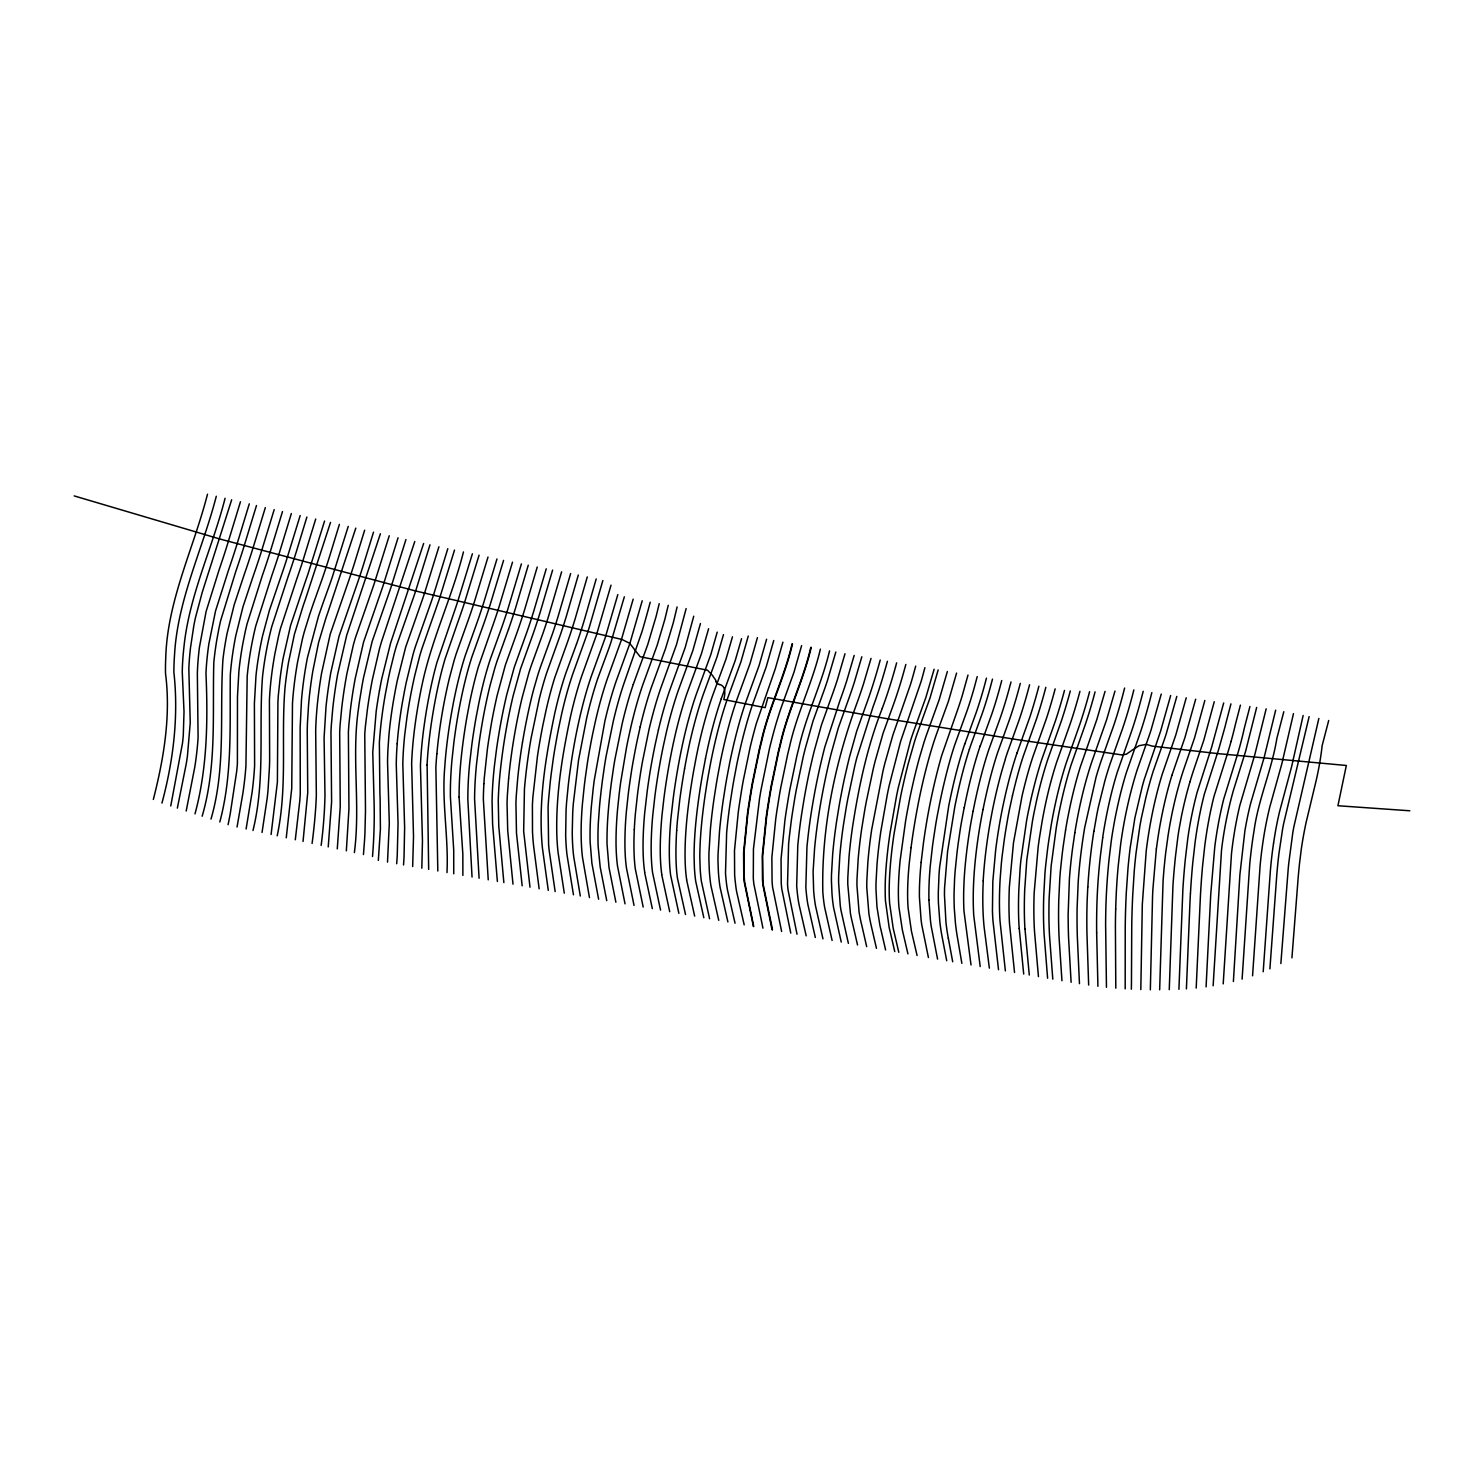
<?xml version="1.0" encoding="UTF-8"?>
<svg xmlns="http://www.w3.org/2000/svg" width="1484" height="1484" viewBox="0 0 1484 1484"><rect width="100%" height="100%" fill="white"/><g stroke="black" fill="none" stroke-linecap="round" stroke-linejoin="round"><path stroke-width="1.5" d="M1115.801 988.159L1115.411 926.851A372.744 78.337 -80 0 1 1115.467 920.284A337.053 70.842 -80 0 1 1115.541 915.832A300.881 63.237 -80 0 1 1115.69 909.08M488.236 879.845L483.339 799.134A120.946 25.413 -80 0 1 483.914 783.626M1125.187 988.845L1125.224 929.151A318.522 66.928 -80 0 1 1126.282 892.83L1127.988 868.288A144.709 30.403 -80 0 1 1128.73 860.609A134.562 28.27 -80 0 1 1129.584 852.781A127.902 26.879 -80 0 1 1130.214 847.494L1134.889 817.907L1142.161 786.835A128.607 27.027 -80 0 1 1144.183 779.619L1160.655 731.018L1170.672 695.495M479.091 878.25L474.583 799.078A125.509 26.378 -80 0 1 474.899 786.501A119.722 25.154 -80 0 1 475.158 781.178L475.733 772.941A107.293 22.557 -80 0 1 476.494 764.446L478.59 746.823A143.039 30.051 -80 0 1 479.851 737.845A137.808 28.957 -80 0 1 480.779 731.835L481.261 728.811A119.369 25.08 -80 0 1 488.941 690.116A110.743 23.28 -80 0 1 490.351 684.402L494.821 668.115A89.263 18.754 -80 0 1 497.196 660.677L508.548 629.197M1140.825 989.587L1142.309 904.387L1146.223 850.889A101.691 21.37 -80 0 1 1162.269 774.147L1175.792 735.025L1186.235 697.795M1159.653 989.791L1163.066 881.255A146.545 30.793 -80 0 1 1164.903 860.071A131.575 27.658 -80 0 1 1165.719 852.725L1168.112 835.269A97.388 20.461 -80 0 1 1179.242 784.016A107.905 22.687 -80 0 1 1181.153 777.449A113.971 23.948 -80 0 1 1182.47 773.238A120.779 25.376 -80 0 1 1183.805 769.176L1194.546 737.919L1204.841 700.467M472.042 877.007L467.85 799.542A125.027 26.267 -80 0 1 468.425 779.286A116.271 24.43 -80 0 1 468.777 773.832A112.172 23.577 -80 0 1 469.222 768.248A109.556 23.021 -80 0 1 469.742 762.572L471.801 744.987A135.508 28.474 -80 0 1 475.993 717.978L478.868 703.026A104.9 22.037 -80 0 1 486.474 671.64L488.013 666.427A93.863 19.719 -80 0 1 490.369 659.007L500.906 629.81A227.85 47.878 -80 0 0 508.084 608.403L521.403 563.901M1150.341 989.791L1152.549 896.355A336.905 70.805 -80 0 1 1152.864 889.621L1156.333 849.052M1169.262 989.643L1172.916 886.245A190.49 40.031 -80 0 1 1175.514 856.12L1177.906 836.698A75.907 15.953 -80 0 1 1179.057 829.278L1181.338 816.849A90.524 19.032 -80 0 1 1182.896 809.466A94.049 19.774 -80 0 1 1183.991 804.606A102.081 21.444 -80 0 1 1189.983 781.771M453.733 873.779L453.714 850.054L450.394 796.722A133.133 27.973 -80 0 1 450.431 787.169A125.509 26.378 -80 0 1 450.765 776.967L451.247 768.916A110.521 23.225 -80 0 1 451.915 760.569L453.789 743.224A127.81 26.86 -80 0 1 458.296 713.377A116.364 24.449 -80 0 1 459.984 704.418A106.941 22.483 -80 0 1 468.017 669.878A97.907 20.572 -80 0 1 470.298 662.031A94.512 19.867 -80 0 1 471.856 657.041L483.153 625.506A236.883 49.788 -80 0 0 490.314 604.211L503.577 560.358M446.981 872.592C448.706 837.403 441.601 802.343 444.755 767.135A107.98 22.687 -80 0 1 445.645 756.042A112.58 23.651 -80 0 1 446.22 750.329A121.15 25.469 -80 0 1 452.824 705.846A115.418 24.263 -80 0 1 453.974 699.892A108.759 22.854 -80 0 1 459.947 673.847A101.895 21.407 -80 0 1 461.413 668.375L462.915 663.088A92.583 19.459 -80 0 1 465.253 655.557L476.512 624.059A241.985 50.846 -80 0 0 483.673 602.819L496.973 558.949M462.878 875.393L462.841 854.116L459.075 797.075M1178.927 989.309L1182.896 888.935A214.011 44.965 -80 0 1 1185.289 859.533L1187.831 838.163A82.993 17.437 -80 0 1 1189.333 828.387A89.188 18.735 -80 0 1 1197.05 792.567L1209.794 752.907A102.415 21.518 -80 0 0 1211.705 746.99L1223.688 702.934M437.817 870.997L435.869 767.395A107.256 22.538 -80 0 1 436.853 753.724M427.114 765.002L428.672 869.383M1186.402 988.901L1189.983 902.031A338.278 71.084 -80 0 1 1190.298 895.687L1190.428 893.553M1196.197 988.084L1200.519 893.999A309.544 65.055 -80 0 1 1200.908 887.673A273.204 57.412 -80 0 1 1201.187 883.407A245.045 51.495 -80 0 1 1201.484 879.103A221.005 46.449 -80 0 1 1201.817 874.762A201.861 42.424 -80 0 1 1202.188 870.385A184.721 38.825 -80 0 1 1202.578 865.97L1204.804 845.509A100.745 21.166 -80 0 1 1208.069 824.158A93.344 19.607 -80 0 1 1208.941 819.409A87.537 18.402 -80 0 1 1210.332 812.323L1212.354 803.122A74.868 15.73 -80 0 1 1213.986 796.444L1226.86 755.579A105.698 22.204 -80 0 0 1231.071 741.406M1233.389 981.518L1239.901 874.595L1244.872 831.04A76.89 16.157 -80 0 1 1250.567 803.623L1264.201 757.285L1275.665 710.168M421.827 868.177L422.458 840.909L420.436 765.837A107.46 22.575 -80 0 1 423.237 732.595A110.243 23.169 -80 0 1 424.424 723.765A115.121 24.189 -80 0 1 425.296 717.829A112.098 23.558 -80 0 1 433.977 673.625A101.32 21.295 -80 0 1 435.406 668.078A97.425 20.479 -80 0 1 436.871 662.643L455.087 609.405A246.789 51.866 -80 0 0 457.462 602.318L472.394 553.792M1206.084 986.879L1210.74 894.314L1214.747 847.141A86.629 18.198 -80 0 1 1221.091 810.227A82.603 17.363 -80 0 1 1223.688 799.171L1236.172 758.676A92.62 19.459 -80 0 0 1244.371 727.939L1249.936 706.514M1242.108 979.143L1249.714 864.43A137.993 28.994 -80 0 1 1250.326 858.383A125.138 26.304 -80 0 1 1251.272 850.109A110.317 23.188 -80 0 1 1252.088 843.802L1252.366 841.688A96.145 20.201 -80 0 1 1253.312 835.325A89.096 18.717 -80 0 1 1253.999 831.096C1258.228 799.375 1271.844 769.918 1276.852 738.42L1283.808 711.708M1087.791 887.005L1087.123 901.456A215.662 45.318 -80 0 0 1086.956 908.394L1086.9 910.675A263.503 55.372 -80 0 0 1086.826 917.372A306.984 64.517 -80 0 0 1086.844 926.09A357.57 75.146 -80 0 0 1086.919 932.453L1088.662 985.042M1213.133 985.784L1221.499 850.425A73.068 15.359 -80 0 1 1222.315 843.765A76.964 16.176 -80 0 1 1223.298 836.976A79.876 16.788 -80 0 1 1224.04 832.413A83.03 17.456 -80 0 1 1225.246 825.531A87.333 18.346 -80 0 1 1230.57 801.026A91.971 19.329 -80 0 1 1231.646 796.834A100.485 21.11 -80 0 1 1233.315 790.712L1245.651 751.145L1256.651 707.46M1252.57 975.786L1260.101 865.803A96.998 20.386 -80 0 1 1264.331 833.34A80.08 16.825 -80 0 1 1269.729 807.203L1281.898 763.574L1293.473 713.618M412.663 866.563L413.517 836.568L411.643 763.555A105.197 22.112 -80 0 1 414.351 730.48A105.846 22.241 -80 0 1 415.112 724.6L415.52 721.651A113.674 23.892 -80 0 1 423.719 677.316C433.829 634.577 452.75 594.546 463.453 551.937M1223.206 983.873L1231.479 853.782A84.161 17.697 -80 0 1 1239.808 805.515L1254.908 754.299L1266.167 708.833M1263.199 971.76L1270.397 870.366A107.683 22.631 -80 0 1 1273.569 843.079M1291.933 957.866L1298.185 877.526A207.63 43.63 -80 0 1 1298.63 872.481A164.223 34.503 -80 0 1 1299.131 867.342A140.053 29.439 -80 0 1 1299.483 863.873L1301.227 849.664A81.657 17.159 -80 0 1 1306.087 822.544L1316.401 779.545A74.905 15.749 -80 0 0 1318.979 766.987A69.173 14.543 -80 0 0 1319.628 763.351A65.37 13.746 -80 0 0 1320.519 757.897A61.53 12.929 -80 0 0 1321.057 754.28A57.301 12.039 -80 0 0 1321.762 748.919A54.685 11.482 -80 0 0 1322.096 745.84L1328.699 720.501M1269.896 968.866L1276.796 874.781A171.383 36.024 -80 0 1 1277.446 867.398A151.887 31.925 -80 0 1 1277.817 863.632A133.041 27.955 -80 0 1 1278.429 857.919A120.89 25.413 -80 0 1 1278.874 854.079L1282.64 828.833A65.611 13.783 -80 0 1 1283.771 823.063L1309.129 716.624M1280.859 963.561L1288.205 868.956A187.355 39.382 -80 0 1 1288.724 863.502L1292.898 832.005A59.119 12.428 -80 0 1 1293.955 826.421L1318.849 718.442M363.45 854.543L364.489 841.001A150.626 31.646 -80 0 0 364.934 833.21L365.472 811.229A230.855 48.508 -80 0 0 365.435 804.365L364.749 734.339A79.728 16.751 -80 0 1 365.416 726.195L367.457 709.018A114.862 24.134 -80 0 1 370.703 688.539A120.111 25.247 -80 0 1 372.336 679.728L379.514 648.638A73.551 15.452 -80 0 1 381.74 641.051L414.778 541.53M387.51 862.13L389.309 823.509L387.547 762.09A119.406 25.098 -80 0 1 387.714 754.688A114.936 24.152 -80 0 1 387.936 749.55L388.864 736.027A100.968 21.221 -80 0 1 393.408 701.116L394.985 692.23A118.572 24.913 -80 0 1 397.322 680.395L405.651 647.172L422.346 599.666A233.934 49.157 -80 0 0 424.702 592.635L438.912 546.78M508.604 778.766L507.361 795.517A104.121 21.87 -80 0 0 507.046 803.345L507.713 830.669L513 884.186M354.379 852.577C360.575 805.07 351.504 757.063 358.349 709.63A100.708 21.166 -80 0 1 359.555 700.93L361.929 686.331A124.118 26.081 -80 0 1 363.561 677.539L372.15 641.422L388.567 594.379A241.094 50.66 -80 0 0 390.904 587.553L405.93 539.545M921.119 862.464L923.438 843.097A143.818 30.218 -80 0 1 926.443 823.323A136.101 28.604 -80 0 1 933.64 786.928A145.005 30.478 -80 0 1 934.901 781.493A148.567 31.22 -80 0 1 938.222 768.174A138.031 29.012 -80 0 1 940.299 760.439A129.609 27.231 -80 0 1 941.728 755.412L957.625 709.797A143.929 30.236 -80 0 0 959.888 703.101A132.762 27.899 -80 0 0 962.114 696.107L967.995 675.053M378.327 860.423L380.405 829.148L380.127 799.208A293.405 61.66 -80 0 0 379.885 792.771L379.366 742.612A101.691 21.37 -80 0 1 385.469 693.547L388.326 678.8A126.919 26.675 -80 0 1 390.218 670.063L394.354 653.257A72.883 15.322 -80 0 1 396.599 645.503L413.331 597.866A231.949 48.749 -80 0 0 415.705 590.836L429.989 544.813M346.347 850.833L348.944 809.151L348.388 732.261A85.608 17.993 -80 0 1 348.925 724.34L350.335 710.409A104.232 21.908 -80 0 1 352.71 693.102A109.445 23.002 -80 0 1 354.157 684.365A114.12 23.985 -80 0 1 355.214 678.485L363.58 642.053L380.683 592.635A242.727 51.013 -80 0 0 383.02 585.828L398.064 537.764M337.276 848.885L340.244 806.758L339.688 732.391A87.111 18.309 -80 0 1 340.133 724.637L341.71 708.091A107.46 22.575 -80 0 1 346.959 673.365L353.322 645.113A70.212 14.747 -80 0 1 355.511 637.471L371.816 590.669A245.212 51.532 -80 0 0 374.135 583.88L389.235 535.761M328.224 846.919L331.6 801.935L330.969 732.484A89.93 18.902 -80 0 1 331.359 724.897L332.75 708.61A112.914 23.725 -80 0 1 334.104 697.294A106.774 22.445 -80 0 1 337.684 674.144L346.681 635.375L380.405 533.758M321.156 845.398L321.509 842.541A115.066 24.171 -80 0 0 322.473 834.138A120.037 25.228 -80 0 0 323.03 828.628A127.921 26.879 -80 0 0 323.716 820.504A137.53 28.901 -80 0 0 324.421 810.041A145.97 30.682 -80 0 0 324.755 802.473A154.132 32.388 -80 0 0 324.977 795.183L324.087 737.826L325.998 706.866A108.87 22.872 -80 0 1 330.821 672.493L339.038 636.228L356.012 587.182A251.186 52.793 -80 0 0 358.33 580.448L360.631 573.547A352.209 74.014 -80 0 0 362.912 566.517L373.504 532.181M911.065 847.605L909.173 864.17A102.748 21.592 -80 0 0 907.614 896.392A97.796 20.553 -80 0 0 907.781 902.754A93.195 19.589 -80 0 0 908.171 908.56L911.436 931.191L917.075 955.51M303.033 841.465L307.745 792.642L307.244 730.258A136.454 28.678 -80 0 1 307.448 723.023L308.561 704.937A99.28 20.869 -80 0 1 312.809 671.139L318.596 642.498L325.923 618.049A416.355 87.5 -80 0 1 328.242 611.352L355.808 528.118M295.297 839.777L299.787 800.859A94.271 19.811 -80 0 0 300.269 793.179L300.139 727.828L301.475 700.281A92.861 19.515 -80 0 1 303.608 680.896A86.795 18.235 -80 0 1 307.429 657.709L318.466 616.342A365.899 76.89 -80 0 1 323.827 600.872L330.005 583.713A245.658 51.625 -80 0 0 332.286 577.091L348.239 526.393M1102.723 837.681L1100.312 856.583A162.498 34.151 -80 0 0 1097.826 884.909A173.721 36.506 -80 0 0 1097.529 889.825A186.836 39.27 -80 0 0 1097.288 894.648A200.563 42.146 -80 0 0 1097.084 899.397A217.963 45.8 -80 0 0 1096.917 904.09A236.865 49.77 -80 0 0 1096.75 910.972L1096.676 915.461A314.348 66.057 -80 0 0 1096.62 924.272A377.771 79.394 -80 0 0 1096.657 932.842M286.245 837.792L291.736 788.412L292.478 703.342A88.279 18.55 -80 0 1 297.69 661.456L302.458 638.843A66.149 13.894 -80 0 1 304.535 631.015L309.729 614.32A292.107 61.382 -80 0 1 312.011 607.587A317.687 66.761 -80 0 1 313.532 603.172L321.212 581.672A246.066 51.717 -80 0 0 323.512 575.05L326.536 565.961A397.99 83.642 -80 0 0 329.522 556.63L339.391 524.39M1074.861 832.654L1072.45 849.33A131.223 27.584 -80 0 0 1069.408 878.751L1068.146 914.441A275.004 57.802 -80 0 0 1068.165 918.837A302.755 63.626 -80 0 0 1068.276 927.407A333.566 70.1 -80 0 0 1068.369 931.6A363.84 76.463 -80 0 0 1068.573 937.758L1071.114 982.297M277.193 835.807C287.618 787.058 280.94 737.196 284.984 687.982A87.445 18.383 -80 0 1 285.948 679.616A90.505 19.014 -80 0 1 288.527 662.346L294.426 634.243L303.237 605.565A301.753 63.404 -80 0 1 305.537 598.961L330.542 522.368M1065.586 830.038L1063.138 846.678A152.852 32.129 -80 0 0 1062.099 854.914L1060.392 870.978A116.271 24.43 -80 0 0 1059.78 878.713L1058.741 900.621A239.295 50.289 -80 0 0 1059.186 939.168L1061.95 980.72M1093.894 831.337L1096.806 814.753A87.704 18.439 -80 0 1 1098.475 806.573L1104.949 780.603A126.604 26.601 -80 0 1 1109.958 764.241L1122.553 728.588A147.714 31.034 -80 0 0 1132.923 693.566L1133.85 689.912M271.09 834.472L277.397 782.142L277.916 702.377A75.851 15.934 -80 0 1 278.398 694.735L280.105 678.318A92.305 19.403 -80 0 1 282.183 663.942A88.799 18.661 -80 0 1 283.166 658.135L290.623 625.302L305.723 580.485A250.351 52.608 -80 0 0 308.004 573.9L324.569 521.032M262.037 832.487L267.139 798.559A81.824 17.196 -80 0 0 268.01 790.378L269.439 767.376A190.898 40.124 -80 0 0 269.643 760.216L269.42 700.207A83.902 17.622 -80 0 1 274.967 653.387L278.491 636.469A68.579 14.413 -80 0 1 280.476 628.493L296.93 578.5A250.221 52.589 -80 0 0 299.212 571.897A272.091 57.171 -80 0 0 300.714 567.407A316.741 66.557 -80 0 0 302.959 560.544L315.721 519.01M252.985 830.502C265.432 780.12 258.643 728.254 262.483 677.186A71.863 15.1 -80 0 1 263.484 668.82L263.874 665.982A76.741 16.12 -80 0 1 269.773 634.67A73.773 15.508 -80 0 1 271.757 626.656L288.156 576.497A258.049 54.222 -80 0 0 291.161 567.649L294.166 558.522A376.528 79.134 -80 0 0 296.392 551.51L306.891 517.026M237.05 827.015L242.912 793.124A88.855 18.68 -80 0 0 245.936 765.837L247.179 676.444A73.588 15.471 -80 0 1 248.051 668.208A74.849 15.73 -80 0 1 248.774 662.569A77.038 16.194 -80 0 1 252.688 639.641A74.515 15.656 -80 0 1 253.875 634.039A70.731 14.859 -80 0 1 255.786 625.896L271.98 575.106A256.491 53.906 -80 0 0 274.985 566.294A278.584 58.544 -80 0 0 276.488 561.787A323.679 68.023 -80 0 0 279.456 552.567L291.346 513.557M246.103 828.999L252.113 792.271A91.785 19.292 -80 0 0 253.096 783.96A96.237 20.22 -80 0 0 254.617 765.503L254.395 703.453L255.99 675.721A71.826 15.1 -80 0 1 256.973 667.373L257.363 664.535A76.63 16.101 -80 0 1 262.538 635.987L269.42 610.314L281.496 574.976A254.32 53.443 -80 0 0 283.759 568.353A288.749 60.677 -80 0 0 286.004 561.564L300.176 515.542M973.04 811.303L970.963 822.488A111.244 23.373 -80 0 0 969.571 830.892A116.216 24.43 -80 0 0 968.31 839.276A124.415 26.137 -80 0 0 967.549 844.823A129.386 27.194 -80 0 0 966.195 855.804A123.005 25.859 -80 0 0 965.62 861.221A117.496 24.69 -80 0 0 964.878 869.16L964.674 871.757A108.017 22.705 -80 0 0 964.025 881.867L963.691 891.439A127.457 26.786 -80 0 0 963.635 896.002A134.283 28.215 -80 0 0 963.673 902.587A144.875 30.441 -80 0 0 963.951 910.842L971.018 964.952M705.494 758.491L702.804 772.774A159.326 33.483 -80 0 0 701.32 781.4A153.613 32.277 -80 0 0 700.392 787.132A146.174 30.719 -80 0 0 699.112 795.721A133.745 28.103 -80 0 0 696.59 815.458A118.349 24.876 -80 0 0 694.419 842.096A109.612 23.039 -80 0 0 694.234 847.049A105.29 22.13 -80 0 0 694.085 856.435L694.382 867.064A135.99 28.586 -80 0 0 694.623 870.997A131.334 27.602 -80 0 0 695.124 876.543A123.562 25.97 -80 0 0 695.773 881.626L703.824 917.706M964.21 807.537L961.576 821.524A111.708 23.466 -80 0 0 960.167 829.946L958.126 843.932A144.783 30.422 -80 0 0 957.069 852.243L955.139 871.071A99.762 20.962 -80 0 0 954.602 878.751L954.064 893.183A123.933 26.044 -80 0 0 954.045 897.709A129.72 27.268 -80 0 0 954.101 902.049A135.638 28.511 -80 0 0 954.286 908.264L955.436 923.141A270.014 56.744 -80 0 0 957.736 939.187L961.855 963.357M228.091 824.677L228.647 821.951A172.311 36.21 -80 0 0 230.261 813.603L236.679 771.42A77.576 16.305 -80 0 0 237.403 763.481L237.477 696.701L238.868 671.658A75.257 15.823 -80 0 1 239.796 663.348A76.927 16.176 -80 0 1 242.894 643.333L245.157 632.036A67.837 14.265 -80 0 1 247.067 623.911L262.427 575.254A301.734 63.404 -80 0 0 269.902 552.846L282.498 511.553M219.799 821.969C232.728 773.795 229.63 724.006 230.317 674.793A68.171 14.321 -80 0 1 231.022 666.835L231.652 661.308A74.014 15.563 -80 0 1 235.789 635.634L242.986 606.771L253.393 575.514A317.743 66.78 -80 0 0 261.574 550.935L274.188 509.643M194.998 813.881C207.389 768.007 207.945 720.538 205.979 673.458A71.918 15.118 -80 0 1 206.406 665.945A74.608 15.675 -80 0 1 208.854 643.945L215.532 610.981L228.592 569.893A367.735 77.279 -80 0 0 235.956 547.596L249.293 503.837M186.186 811.006L194.794 767.024A74.423 15.638 -80 0 0 195.999 758.732A78.633 16.528 -80 0 0 198.095 737.548L197.353 673.532A75.406 15.842 -80 0 1 197.669 666.242A76.704 16.12 -80 0 1 199.412 647.414L206.09 611.519L219.038 570.06A390.236 82.01 -80 0 0 226.366 547.874L240.464 501.759M202.158 816.219C216.812 766.041 212.379 713.952 213.807 662.587A73.384 15.415 -80 0 1 216.775 640.086L218.871 628.771A62.05 13.041 -80 0 1 220.671 620.572L235.752 571.563A350.539 73.662 -80 0 0 243.135 549.247L256.491 505.525M210.988 819.094C226.254 766.857 219.391 712.58 222.952 659.286A72.864 15.304 -80 0 1 227.033 633.649L234.194 604.786L244.563 573.547A334.345 70.267 -80 0 0 252.725 548.95L265.339 507.584M177.357 808.131L186.149 764.371A80.229 16.862 -80 0 0 187.429 756.061L190.249 722.708L188.839 669.043A77.316 16.25 -80 0 1 190.453 648.118L193.829 625.654A56.689 11.909 -80 0 1 195.517 617.437L202.232 592.32L231.671 499.774M170.753 805.979L182.513 743.076A60.529 12.725 -80 0 0 183.293 735.174L184.016 711.726L182.272 672.196A75.499 15.86 -80 0 1 182.476 665.129A77.669 16.324 -80 0 1 183.979 646.653C189.266 595.158 212.398 548.004 225.086 498.272M153.334 799.449C163.834 758.324 170.957 715.956 165.522 673.495A93.974 19.756 -80 0 1 165.763 657.282C167.451 600.352 193.606 548.524 207.5 494.209M161.941 803.104C173.424 760.364 178.729 716.216 173.869 672.122A85.682 18.012 -80 0 1 174.518 655.13C177.486 599.74 202.659 549.266 216.293 496.25M1012.478 795.572L1009.528 809.114A99.669 20.943 -80 0 0 1007.933 817.387L1005.558 831.281A141.444 29.717 -80 0 0 1004.297 839.61L1002.145 856.045A106.125 22.297 -80 0 0 1001.31 864.022L1000.123 879.418A136.676 28.715 -80 0 0 999.864 884.334A152.963 32.147 -80 0 0 1000.031 921.23L1005.373 970.907M640.216 726.808L637.044 741.147A156.692 32.926 -80 0 0 635.282 749.902L633.093 761.663A121.41 25.506 -80 0 0 631.59 770.511L629.42 785.203A153.965 32.351 -80 0 0 628.27 793.94L626.433 811.006A110.243 23.169 -80 0 0 625.97 816.515A112.58 23.651 -80 0 0 625.58 821.913A123.766 26.007 -80 0 0 626.508 868.251L634.039 905.426M658.432 729.85L655.279 744.041A142.297 29.903 -80 0 0 651.884 761.44A131.761 27.695 -80 0 0 650.344 770.215A136.417 28.66 -80 0 0 648.953 778.989A145.042 30.478 -80 0 0 647.284 790.62L644.65 813.362A121.113 25.451 -80 0 0 644.742 872.258M659.211 603.691L657.987 608.755A96.571 20.294 -80 0 1 656.039 616.658L647.71 644.668L633.278 684.384M668.245 605.324L666.594 612.15A90.895 19.107 -80 0 1 664.647 620.034L657.115 645.429L642.739 684.94A118.516 24.913 -80 0 0 630.923 726.733L628.381 738.253A162.312 34.113 -80 0 0 626.6 747.027L620.646 782.476A145.784 30.626 -80 0 0 619.162 794.144L617.659 808.372A118.219 24.838 -80 0 0 616.046 844.34A119.573 25.135 -80 0 0 616.231 850.926A126.27 26.545 -80 0 0 616.454 855.081A131.928 27.732 -80 0 0 616.917 860.924A138.012 29.012 -80 0 0 617.548 866.285L625.042 903.849M677.112 606.937L675.053 615.489A85.831 18.031 -80 0 1 673.124 623.336L665.574 648.452L651.253 687.76A119.592 25.135 -80 0 0 640.198 726.808M686.146 608.57L676.519 644.538L660.714 688.316A120.723 25.376 -80 0 0 648.972 729.738L642.479 761.57A126.214 26.527 -80 0 0 640.494 773.312L638.751 785.017A155.097 32.592 -80 0 0 637.582 793.754L635.393 813.603A111.152 23.354 -80 0 0 634.577 824.418A115.733 24.319 -80 0 0 634.299 829.63M693.751 616.212L685.144 647.673L669.395 691.173A121.892 25.618 -80 0 0 658.414 729.831M708.61 628.734L701.487 653.572L686.628 694.308A127.142 26.712 -80 0 0 679.171 719.035A116.698 24.523 -80 0 0 675.09 735.359L673.217 743.799A141.11 29.661 -80 0 0 663.886 798.559L661.975 815.421A121.298 25.488 -80 0 0 661.79 874.484M700.448 623.521L692.88 650.474L677.947 691.451A124.229 26.1 -80 0 0 668.319 724.155A115.103 24.189 -80 0 0 666.316 732.447L663.2 746.619A140.943 29.624 -80 0 0 654.926 795.906L652.719 815.644A114.528 24.059 -80 0 0 651.476 834.138A121.391 25.506 -80 0 0 651.291 839.128A124.433 26.155 -80 0 0 652.589 872.722L660.547 910.082M717.217 632.128L710.873 654.407L696.07 694.902A125.417 26.36 -80 0 0 684.514 735.47L683.252 741.054A125.231 26.322 -80 0 0 681.434 749.531A143.391 30.125 -80 0 0 673.217 798.373L670.972 817.981A110.465 23.206 -80 0 0 670.304 826.05A115.696 24.319 -80 0 0 669.803 833.841A124.304 26.118 -80 0 0 670.601 875.096L678.856 913.309M723.487 634.596L717.124 656.67L703.156 694.735A134.005 28.159 -80 0 0 697.128 713.767A123.246 25.896 -80 0 0 694.271 724.099A116.958 24.579 -80 0 0 692.898 729.442A116.698 24.523 -80 0 0 689.652 743.169A124.693 26.211 -80 0 0 687.853 751.627A130.963 27.528 -80 0 0 686.146 760.179L685.608 763.036A144.096 30.274 -80 0 0 684.569 768.786M732.465 636.822L726.103 658.785L712.153 696.849A128.681 27.046 -80 0 0 702.618 728.922A120.501 25.321 -80 0 0 696.33 756.617L693.64 770.919A149.94 31.516 -80 0 0 688.799 802.417L688.094 808.038A125.324 26.341 -80 0 0 687.166 816.404L686.888 819.149A119.481 25.117 -80 0 0 686.684 879.771M741.555 638.677L735.211 660.584L721.261 698.704M748.251 636.061L740.961 661.734L727.03 699.873M757.434 637.638L750.051 663.534L736.138 701.728A127.81 26.86 -80 0 0 723.431 747.584A121.558 25.543 -80 0 0 720.408 761.57L717.737 775.817A167.525 35.208 -80 0 0 716.253 784.424L714.027 798.726A133.912 28.14 -80 0 0 710.391 829.408L708.962 852.577A87.649 18.42 -80 0 0 708.907 859.496L709.278 869.939A155.041 32.592 -80 0 0 709.704 875.671L710.057 879.27A131.223 27.584 -80 0 0 710.966 885.892L718.738 920.34M766.597 639.233L759.159 665.333L745.265 703.564A114.917 24.152 -80 0 0 743.744 708.128A119.406 25.098 -80 0 0 742.26 712.839A123.821 26.026 -80 0 0 740.776 717.737A128.032 26.898 -80 0 0 739.329 722.764A135.971 28.567 -80 0 0 733.189 746.712L731.334 755.004A118.627 24.931 -80 0 0 729.572 763.444L726.882 777.69A173.127 36.377 -80 0 0 725.398 786.297L723.172 800.581A136.806 28.753 -80 0 0 719.517 831.244L718.033 854.487A80.006 16.806 -80 0 0 717.978 861.369L718.386 871.702A167.711 35.245 -80 0 0 718.831 877.378L719.406 882.665A133.319 28.011 -80 0 0 720.13 887.525L727.902 921.954M773.758 640.513L766.263 666.743L752.388 705.011A111.634 23.466 -80 0 0 750.867 709.575A117.162 24.616 -80 0 0 748.641 716.716L747.175 721.688A130.963 27.528 -80 0 0 745.747 726.789A140.906 29.606 -80 0 0 740.98 745.45L738.476 756.488A116.828 24.56 -80 0 0 736.713 764.909L734.024 779.156A178.933 37.601 -80 0 0 732.539 787.744L730.295 802.028A127.976 26.898 -80 0 0 729.497 807.704A131.649 27.658 -80 0 0 728.755 813.325A138.309 29.068 -80 0 0 727.754 821.691L727.457 824.473A153.575 32.277 -80 0 0 726.641 832.691L725.509 873.074A178.488 37.508 -80 0 0 725.973 878.713L726.548 883.963A137.066 28.808 -80 0 0 727.55 890.326L735.044 923.215M1114.985 691.08L1106.674 719.592L1091.686 762.201A124.118 26.081 -80 0 0 1088.755 771.402A116.234 24.43 -80 0 0 1085.917 781.159A108.202 22.742 -80 0 0 1074.843 832.654M782.921 642.164L775.353 668.561L756.302 723.58A132.261 27.788 -80 0 0 754.187 731.297L753.482 733.912A147.046 30.904 -80 0 0 752.11 739.236A152.314 32.017 -80 0 0 750.125 747.361L743.169 781.029A184.498 38.769 -80 0 0 741.685 789.618L739.44 803.883A124.934 26.248 -80 0 0 738.253 812.36L734.487 850.499L734.636 874.837A196.982 41.385 -80 0 0 735.118 880.402L735.934 887.284A138.457 29.105 -80 0 0 736.695 891.958L744.189 924.847M1124.612 688.057L1123.036 694.16A126.901 26.675 -80 0 1 1121.681 699.224A133.449 28.048 -80 0 1 1119.604 706.625A144.412 30.348 -80 0 1 1118.194 711.43A154.466 32.462 -80 0 1 1116.024 718.423A165.614 34.8 -80 0 1 1113.835 725.157L1101.128 760.94A135.118 28.4 -80 0 0 1096.064 777.115L1084.656 827.738A135.23 28.419 -80 0 0 1078.219 881.663L1077.106 908.06A241.744 50.808 -80 0 0 1077.05 914.793A272.351 57.227 -80 0 0 1077.05 921.378A305.092 64.109 -80 0 0 1077.087 925.664A335.495 70.509 -80 0 0 1077.161 929.893A374.358 78.671 -80 0 0 1077.31 936.144L1079.462 983.651M1143.218 691.284L1142.29 694.827A151.925 31.925 -80 0 1 1131.309 732.002L1117.341 772.07A104.381 21.926 -80 0 0 1102.649 837.699M1151.844 692.62L1150.99 695.94A158.918 33.39 -80 0 1 1140.102 733.17L1126.208 773.053A108.944 22.891 -80 0 0 1114.373 821.951L1112.481 832.895A88.187 18.531 -80 0 0 1111.256 841.057L1109.012 859.737A180.158 37.861 -80 0 0 1106.359 894.871A210.598 44.26 -80 0 0 1106.136 899.619A229.055 48.137 -80 0 0 1105.895 906.594A261.091 54.871 -80 0 0 1105.784 911.157A287.117 60.343 -80 0 0 1105.673 917.891A336.256 70.657 -80 0 0 1105.617 924.495L1106.452 987.268M1195.677 699.205L1184.918 737.622L1171.915 775.26M1214.246 701.728L1203.747 740.423L1193.859 769.454A120.204 25.265 -80 0 0 1191.262 777.523A112.58 23.651 -80 0 0 1189.983 781.753M1230.941 703.861L1226.378 721.409A163.017 34.262 -80 0 1 1224.819 727.55L1218.828 748.863A102.99 21.648 -80 0 1 1216.936 754.725L1204.377 794.051A79.042 16.602 -80 0 0 1202.151 803.122L1201.613 805.46A85.701 18.012 -80 0 0 1200.593 810.19A92.769 19.496 -80 0 0 1195.195 841.595L1192.784 862.594A225.216 47.321 -80 0 0 1190.446 893.516M1240.42 705.141L1235.393 724.47A116.958 24.579 -80 0 1 1231.071 741.425M1303.138 715.492L1291.636 766.579L1279.579 811.6A80.711 16.955 -80 0 0 1278.262 817.332L1277.835 819.261A73.922 15.526 -80 0 0 1276.259 827.107A79.988 16.806 -80 0 0 1275.183 833.081A84.922 17.845 -80 0 0 1274.515 837.069A90.543 19.032 -80 0 0 1273.587 843.06M792.066 643.852C784.442 677.112 768.601 707.794 761.255 741.147A161.014 33.835 -80 0 0 759.27 749.272L752.332 782.884A191.102 40.161 -80 0 0 750.83 791.473L748.585 805.738A122.263 25.692 -80 0 0 747.398 814.215L743.577 852.41L743.762 876.599A214.549 45.095 -80 0 0 744.263 882.108L751.906 919.171A394.93 82.993 -80 0 1 752.499 922.028A349.946 73.532 -80 0 1 753.334 926.461M792.475 643.926C784.869 677.205 769.009 707.868 761.682 741.239A161.348 33.909 -80 0 0 759.697 749.364L752.74 782.977A191.863 40.328 -80 0 0 751.256 791.566L748.993 805.831A122.245 25.692 -80 0 0 747.806 814.289L743.985 852.484L744.189 876.673A216.645 45.522 -80 0 0 744.671 882.182L753.761 926.535M801.62 645.596L793.977 672.233L781.678 706.217A106.143 22.297 -80 0 0 779.397 712.914L776.429 722.448A127.865 26.879 -80 0 0 774.277 729.98L773.572 732.558A142.724 29.995 -80 0 0 771.513 740.405A156.766 32.945 -80 0 0 769.51 748.437L760.902 790.471A214.512 45.077 -80 0 0 759.474 799.06L753.445 849.034L753.297 878.361A222.915 46.839 -80 0 0 753.816 883.852L762.053 923.734A400.29 84.124 -80 0 1 762.906 928.149M1105.061 691.396L1096.769 719.721L1080.352 766.783A112.747 23.688 -80 0 0 1069.185 810.616L1067.534 818.908A98.519 20.702 -80 0 0 1065.586 830.038M1161.249 694.067L1151.083 729.905A128.477 27.009 -80 0 1 1148.931 736.379L1137.282 769.547A110.855 23.299 -80 0 0 1126.226 811.878A96.85 20.349 -80 0 0 1120.643 844.415L1118.268 865.487A163.221 34.299 -80 0 0 1117.804 870.589A174.685 36.71 -80 0 0 1117.211 878.138A187.503 39.4 -80 0 0 1116.71 885.521A205.423 43.166 -80 0 0 1116.432 890.363A244.044 51.291 -80 0 0 1115.69 909.061M956.586 673.087L948.369 701.468L936.868 733.115A116.791 24.542 -80 0 0 934.586 739.7A122.393 25.729 -80 0 0 933.084 744.319A126.752 26.638 -80 0 0 931.618 749.086A130.815 27.491 -80 0 0 930.153 754.002A135.73 28.53 -80 0 0 928.038 761.589A140.59 29.55 -80 0 0 926.647 766.764A141.611 29.754 -80 0 0 918.503 802.269A141.536 29.754 -80 0 0 917.427 807.927A147.268 30.941 -80 0 0 916.37 813.584A147.881 31.071 -80 0 0 911.046 847.624M1176.812 696.404L1166.201 733.931A114.324 24.022 -80 0 1 1164.068 740.331L1153.272 771.068A105.605 22.186 -80 0 0 1151.194 777.839L1150.508 780.157A119.332 25.08 -80 0 0 1147.855 789.822A112.673 23.67 -80 0 0 1145.926 797.372L1141.307 818.37A83.92 17.641 -80 0 0 1139.842 826.403L1136.039 853.059A132.503 27.844 -80 0 0 1135.464 858.253A140.09 29.439 -80 0 0 1134.945 863.391A148.252 31.145 -80 0 0 1134.258 870.978L1132.719 895.167A359.944 75.647 -80 0 0 1131.754 924.736L1131.457 982.612A357.737 75.183 -80 0 1 1131.346 989.216M810.802 647.339C803.104 680.599 787.392 711.318 780.028 744.671A168.694 35.449 -80 0 0 778.043 752.778L771.068 786.353A187.745 39.456 -80 0 0 769.584 794.923L767.302 809.188A120.89 25.413 -80 0 0 766.115 817.647L762.257 855.86L762.479 879.956A218.927 46.004 -80 0 0 762.999 885.447L772.051 929.782M811.21 647.414C803.512 680.674 787.8 711.393 780.454 744.745A168.249 35.356 -80 0 0 778.469 752.852L771.494 786.427A187.299 39.363 -80 0 0 769.992 794.997L767.729 809.262A121.373 25.506 -80 0 0 766.542 817.721L762.683 855.934L762.887 880.031A218.092 45.837 -80 0 0 763.407 885.521L771.624 925.404A323.234 67.93 -80 0 1 772.459 929.856M947.367 671.51L939.149 699.817L926.127 735.916A106.143 22.316 -80 0 0 923.883 742.705L919.524 757.452A140.071 29.439 -80 0 0 918.114 762.628A149.513 31.424 -80 0 0 916.073 770.567A158.936 33.409 -80 0 0 914.107 778.655L911.621 789.636A126.771 26.638 -80 0 0 909.859 798.002L907.151 812.138A170.011 35.727 -80 0 0 905.648 820.671L900.194 860.015A101.877 21.407 -80 0 0 898.933 907.151L902.291 929.559A158.157 33.242 -80 0 0 903.218 933.64L907.93 953.897M977.214 676.611L974.265 687.649A122.986 25.84 -80 0 1 972.113 695.05A132.391 27.825 -80 0 1 969.924 702.155A143.874 30.236 -80 0 1 966.919 711.151L954.731 744.875A114.695 24.096 -80 0 0 952.505 751.85L951.763 754.243A125.101 26.285 -80 0 0 950.335 759.159A141.444 29.717 -80 0 0 939.409 804.68L937.22 815.922A119.295 25.08 -80 0 0 935.736 824.399L933.566 838.516A151.405 31.813 -80 0 0 932.397 846.937L930.245 866.118A104.214 21.908 -80 0 0 928.947 900.009M1095.062 691.896L1093.875 696.33A141.722 29.791 -80 0 1 1092.502 701.283A149.272 31.368 -80 0 1 1090.388 708.517A163.759 34.41 -80 0 1 1088.236 715.529A177.876 37.378 -80 0 1 1085.305 724.526L1071.151 764.761A111.894 23.521 -80 0 0 1059.928 808.242A107.738 22.65 -80 0 0 1058.797 813.733A103.861 21.833 -80 0 0 1057.758 819.261A101.71 21.37 -80 0 0 1056.293 827.571L1051.154 865.914L1049.132 898.302A210.839 44.316 -80 0 0 1049.596 936.738L1052.787 979.125M820.374 649.139C812.62 682.325 797.038 713.025 789.636 746.304A166.227 34.93 -80 0 0 787.67 754.428L780.677 787.985A178.841 37.582 -80 0 0 779.174 796.556L776.893 810.802A122.059 25.655 -80 0 0 775.705 819.279L771.865 857.437L772.07 881.589A206.999 43.5 -80 0 0 772.57 887.098L781.623 931.47M938.166 669.933L929.949 698.166L916.908 734.339A104.808 22.019 -80 0 0 914.663 741.147L908.208 763.722A159.771 33.576 -80 0 0 906.854 769.027A164.835 34.633 -80 0 0 904.888 777.134L902.383 788.097A119.555 25.117 -80 0 0 900.64 796.463L894.129 833.396A113.248 23.8 -80 0 0 889.714 874.373A102.21 21.481 -80 0 0 889.361 881.848A97.48 20.479 -80 0 0 889.231 886.616A95.699 20.108 -80 0 0 889.194 891.198A99.855 20.98 -80 0 0 889.324 897.653A103.769 21.815 -80 0 0 889.658 903.608L893.145 927.927A174.351 36.636 -80 0 0 894.073 931.989L898.785 952.283M986.452 678.132L984.931 683.92A122.319 25.71 -80 0 1 983.54 688.984A128.978 27.102 -80 0 1 981.406 696.386A137.307 28.864 -80 0 1 979.199 703.49A146.044 30.682 -80 0 1 976.212 712.524L964.804 743.985M992.499 679.097L991.479 682.881A125.862 26.452 -80 0 1 988.882 692.36A133.3 28.011 -80 0 1 987.454 697.257A138.457 29.105 -80 0 1 986.007 702.025A146.155 30.719 -80 0 1 982.278 713.396L970.888 744.838A114.658 24.096 -80 0 0 969.386 749.309M1001.737 680.544L1000.754 684.235A139.811 29.383 -80 0 1 991.59 714.676L980.238 746.1M829.537 650.864C821.746 683.976 806.276 714.657 798.837 747.88A164.26 34.522 -80 0 0 796.852 755.987L789.859 789.525A170.734 35.876 -80 0 0 788.338 798.095L786.056 812.36A123.005 25.859 -80 0 0 784.869 820.819L781.066 858.939L781.233 883.166A195.239 41.033 -80 0 0 781.734 888.693L790.768 933.102M934.122 669.247L925.886 697.424L912.864 733.634A104.399 21.945 -80 0 0 910.601 740.442L898.339 787.429A117.718 24.746 -80 0 0 896.577 795.795L890.085 832.728A114.361 24.041 -80 0 0 886.022 868.511A106.792 22.445 -80 0 0 885.521 876.228A100.615 21.147 -80 0 0 885.317 881.181A96.46 20.275 -80 0 0 885.169 888.248L885.225 894.871A103.379 21.722 -80 0 0 885.484 900.992L889.12 927.203A182.291 38.306 -80 0 0 890.066 931.247L894.759 951.578M1011.012 681.972L1010.029 685.608A145.284 30.533 -80 0 1 1000.16 718.182L988.826 749.568A112.877 23.725 -80 0 0 986.619 756.376A129.498 27.213 -80 0 0 973.077 811.34M1020.306 683.382L1019.341 686.981A149.513 31.424 -80 0 1 1009.51 719.517L997.471 753.056A112.32 23.614 -80 0 0 996.005 757.619A127.717 26.842 -80 0 0 983.02 809.596M1029.581 684.773L1028.616 688.353A154.15 32.388 -80 0 1 1018.822 720.834L1007.562 752.128A110.335 23.188 -80 0 0 1005.354 758.843M650.233 602.207L649.343 605.453A357.44 75.109 -80 0 1 648.081 610.184A321.601 67.578 -80 0 1 645.113 620.85A288.193 60.566 -80 0 1 642.108 631.294L623.781 683.92A118.293 24.857 -80 0 0 613.374 720.816L606.14 756.098A108.239 22.742 -80 0 0 604.637 765.058L602.504 779.898A155.263 32.629 -80 0 0 599.573 805.905L598.367 822.34A100.726 21.166 -80 0 0 598.052 830.057L597.959 834.973A112.357 23.614 -80 0 0 597.978 839.684A117.496 24.69 -80 0 0 598.145 846.381L600.185 867.046L606.733 900.64M835.826 652.033L827.534 680.247A190.119 39.957 -80 0 1 825.271 686.981A209.726 44.075 -80 0 1 822.971 693.473L812.991 721.113L805.144 748.956A163.444 34.355 -80 0 0 803.159 757.063L796.147 790.601A165.744 34.837 -80 0 0 794.626 799.153L792.345 813.418A123.951 26.044 -80 0 0 791.139 821.895L789.451 835.826A156.08 32.796 -80 0 0 788.598 844.062L787.522 884.223A187.837 39.474 -80 0 0 788.004 889.769L797.019 934.215M924.903 667.67L923.233 673.884A123.302 25.914 -80 0 1 921.1 681.49L900.658 741.239L889.12 785.871A115.659 24.3 -80 0 0 887.358 794.255L880.865 831.207A115.882 24.356 -80 0 0 877.025 864.356L876.042 882.071A92.472 19.44 -80 0 0 875.968 888.99L876.951 906.798L879.956 925.571A204.514 42.98 -80 0 0 880.921 929.596L885.596 949.946M1038.874 686.22L1038.039 689.337A157.323 33.056 -80 0 1 1029.729 717.421L1017.022 753.074M1045.83 687.333L1045.163 689.874A160.995 33.835 -80 0 1 1036.852 717.941L1023.422 755.783A109.334 22.983 -80 0 0 1021.233 762.591A125.769 26.434 -80 0 0 1012.478 795.591M1055.161 688.873L1054.772 690.338A163.5 34.355 -80 0 1 1046.461 718.423L1033.031 756.339A108.759 22.854 -80 0 0 1031.565 760.81A112.413 23.614 -80 0 0 1030.119 765.447A118.33 24.876 -80 0 0 1028.004 772.7A129.943 27.306 -80 0 0 1022.049 795.999L1013.479 842.801L1009.343 887.172A163.481 34.355 -80 0 0 1009.547 923.957L1014.537 972.484M1064.492 690.431L1064.418 690.709A163.741 34.41 -80 0 1 1055.365 721.038L1041.935 759.029A109.612 23.039 -80 0 0 1040.469 763.555A113.804 23.911 -80 0 0 1039.041 768.267A118.831 24.968 -80 0 0 1036.926 775.594A131.334 27.602 -80 0 0 1031.028 799.041L1028.115 812.657A85.349 17.938 -80 0 0 1026.557 820.93L1020.973 859.57A92.936 19.533 -80 0 0 1020.176 867.509L1018.822 889.955A175.52 36.877 -80 0 0 1019.193 928.557M844.99 653.739L837.477 679.468A194.014 40.773 -80 0 1 835.974 684.05A209.3 43.982 -80 0 1 830.632 699.279L821.431 725.064L814.345 750.533A161.181 33.872 -80 0 0 812.36 758.639L809.837 769.621A135.842 28.548 -80 0 0 808.057 777.987A141.703 29.773 -80 0 0 806.925 783.626A149.791 31.479 -80 0 0 805.849 789.303A157.916 33.186 -80 0 0 803.809 800.711L801.508 814.976A125.621 26.397 -80 0 0 799.932 826.254A134.228 28.215 -80 0 0 799.245 831.838A140.461 29.513 -80 0 0 798.615 837.384A147.547 31.016 -80 0 0 797.78 845.62L796.685 885.8A177.857 37.378 -80 0 0 797.168 891.346A170.289 35.783 -80 0 0 797.557 894.871A163.425 34.336 -80 0 0 797.984 898.228A157.935 33.186 -80 0 0 799.004 904.424L806.183 935.847M915.684 666.112L914.014 672.252A133.541 28.066 -80 0 1 912.604 677.335A140.757 29.587 -80 0 1 910.415 684.699L892.923 734.97L885.058 762.591A174.259 36.618 -80 0 0 883.054 770.66L871.664 829.686A116.735 24.523 -80 0 0 867.825 862.853L866.841 880.568A90.413 18.995 -80 0 0 866.767 887.451L868.882 913.55A251.019 52.756 -80 0 0 871.127 925.311L876.45 948.332M642.22 600.779L629.773 643.741L616.064 681.434A118.85 24.968 -80 0 0 604.878 721.131L594.231 780.399A177.338 37.267 -80 0 0 593.136 789.191L591.374 806.387A115.103 24.189 -80 0 0 590.131 841.984L591.912 863.41L598.608 899.211M854.172 655.409L846.678 681.008A208.001 43.704 -80 0 1 839.833 700.875L824.9 746.767A149.847 31.498 -80 0 0 823.527 752.091A158.936 33.409 -80 0 0 821.561 760.198A152.778 32.11 -80 0 0 820.281 765.67A146.879 30.867 -80 0 0 812.972 802.269L812.008 807.964A135.155 28.4 -80 0 0 810.672 816.515A130.425 27.398 -80 0 0 807.778 838.942A139.533 29.328 -80 0 0 806.944 847.16L805.849 887.358A165.837 34.855 -80 0 0 807.89 904.554L815.328 937.461M861.833 656.781L854.339 682.269A211.025 44.353 -80 0 1 847.494 702.229L838.312 727.976L831.207 753.408A150.144 31.554 -80 0 0 820.615 803.549A139.941 29.402 -80 0 0 819.669 809.262A134.358 28.233 -80 0 0 818.76 814.957A130.073 27.343 -80 0 0 814.586 848.458L813.102 871.59L813.64 890.567A164.279 34.522 -80 0 0 815.514 905.889L822.952 938.834M871.034 658.395L863.54 683.809A233.452 49.065 -80 0 1 860.516 692.935A209.355 44.001 -80 0 1 858.995 697.369A197.446 41.496 -80 0 1 856.695 703.806C834.843 763.833 821.375 828.091 822.822 892.144A162.962 34.243 -80 0 0 824.677 907.503L832.097 940.448M905.852 664.442L904.721 668.561A144.913 30.459 -80 0 1 902.754 675.554A153.594 32.277 -80 0 1 900.584 682.918A164.353 34.54 -80 0 1 898.358 690.041A176.893 37.174 -80 0 1 896.113 696.905A188.913 39.697 -80 0 1 894.592 701.338A199.895 42.016 -80 0 1 892.292 707.794L883.073 733.282L875.208 760.94A176.967 37.193 -80 0 0 873.223 769.009L866.137 802.417A200.47 42.127 -80 0 0 864.597 810.969L861.814 828.053A117.997 24.801 -80 0 0 858.216 858.568L857.01 878.936A88.391 18.569 -80 0 0 856.954 885.818L859.069 911.918A243.933 51.254 -80 0 0 861.685 924.847L866.675 946.606M895.501 666.947L896.633 662.866M633.186 599.128L621.054 640.865L607.327 678.763A118.126 24.82 -80 0 0 595.418 721.224L592.877 732.929A150.57 31.646 -80 0 0 591.096 741.852L588.888 753.816A108.814 22.872 -80 0 0 587.423 762.813L585.308 777.709A183.589 38.584 -80 0 0 584.214 786.539L582.433 803.809A103.694 21.796 -80 0 0 581.802 812.063L581.505 817.406A114.62 24.078 -80 0 0 581.227 825.123A123.413 25.933 -80 0 0 581.134 832.468A137.66 28.938 -80 0 0 582.507 857.511L589.463 897.597M624.337 596.828L610.777 642.832A126.901 26.675 -80 0 1 608.366 649.769L597.792 678.392A117.644 24.727 -80 0 0 586.607 718.423L578.556 760.049L573.288 803.938A102.229 21.481 -80 0 0 572.731 812.1L572.249 832.19A139.811 29.383 -80 0 0 572.323 836.772A145.395 30.552 -80 0 0 573.751 856.917L580.3 896.002M887.432 661.289L886.3 665.314A183.812 38.621 -80 0 1 873.093 706.644L856.806 757.805A182.551 38.361 -80 0 0 854.803 765.874L847.716 799.301A192.382 40.42 -80 0 0 846.177 807.871L843.431 824.956A120.334 25.284 -80 0 0 839.851 855.452L838.664 875.838A86.035 18.086 -80 0 0 838.608 882.702L840.259 905.555A181.975 38.25 -80 0 0 840.983 910.323L848.384 943.342M617.826 594.602L605.045 638.268L591.263 676.37A117.737 24.746 -80 0 0 578.704 722.114A129.034 27.12 -80 0 0 575.625 736.917A127.179 26.731 -80 0 0 573.956 745.933A120.556 25.339 -80 0 0 571.47 760.977L569.392 775.891A169.64 35.653 -80 0 0 568.316 784.758L566.628 801.972A99.205 20.85 -80 0 0 566.072 810.153L565.664 834.843A149.661 31.442 -80 0 0 567.055 855.155L573.455 894.796M880.235 660.046L879.122 664.034A190.508 40.031 -80 0 1 865.914 705.457L856.713 731.167L849.609 756.58A171.588 36.061 -80 0 0 847.624 764.65L844.47 778.377A128.143 26.935 -80 0 0 842.708 786.761L840.519 798.095A164.613 34.596 -80 0 0 838.998 806.647L836.679 820.912A123.153 25.877 -80 0 0 832.672 854.246L831.485 874.632A85.274 17.919 -80 0 0 831.448 881.477L831.986 893.72A158.992 33.409 -80 0 0 832.876 902.662A170.753 35.876 -80 0 0 833.581 907.559L841.242 942.08M611.018 585.16L596.364 635.319L581.747 675.962A112.599 23.67 -80 0 0 570.561 716.29C562.25 755.096 555.814 794.719 556.815 834.527A165.948 34.874 -80 0 0 557.112 841.001A155.597 32.704 -80 0 0 557.539 847.086A147.398 30.978 -80 0 0 558.114 852.725L564.291 893.183M596.197 578.927L584.492 619.514A185.667 39.011 -80 0 1 576.515 644.056M602.856 580.541L589.352 627.083A181.029 38.046 -80 0 1 586.978 634.558L573.121 673.013A109.315 22.965 -80 0 0 561.824 713.192L558.67 728.032A165.67 34.818 -80 0 0 556.927 737.066L554.793 749.179A112.636 23.67 -80 0 0 553.346 758.25L551.306 773.238A173.294 36.414 -80 0 0 550.249 782.124L548.598 799.375A93.158 19.57 -80 0 0 548.078 807.537L548.598 844.563A150.923 31.721 -80 0 0 549.154 850.276L555.146 891.587M587.274 576.924L575.143 618.828A197.558 41.515 -80 0 1 567.927 640.921L554.812 677.483A104.214 21.908 -80 0 0 553.235 682.621A109.779 23.076 -80 0 0 545.945 710.799L542.773 725.713A159.901 33.613 -80 0 0 541.029 734.803L538.896 746.99A114.12 23.985 -80 0 0 537.468 756.117L532.867 797.279A94.475 19.848 -80 0 0 532.404 805.385L532.496 831.689A194.664 40.903 -80 0 0 532.886 837.978L533.034 840A175.205 36.822 -80 0 0 533.591 845.806L539.137 888.786M570.635 573.566L558.077 616.528A195.257 41.033 -80 0 1 555.702 624.078L554.886 626.545A221.654 46.579 -80 0 1 552.475 633.779L540.157 667.856A93.548 19.663 -80 0 0 537.746 675.239L533.888 688.632A113.044 23.763 -80 0 0 532.404 694.271A120.315 25.284 -80 0 0 528.304 711.856A128.44 26.99 -80 0 0 526.43 720.834A135.99 28.586 -80 0 0 523.574 736.008A129.998 27.324 -80 0 0 522.535 742.111M578.315 575.05L566.517 615.693A193.588 40.68 -80 0 1 563.345 625.858L562.529 628.326A218.222 45.856 -80 0 1 560.099 635.597L546.928 672.159A94.791 19.923 -80 0 0 545.314 677.112A99.558 20.924 -80 0 0 539.267 699.001L531.142 737.975A118.163 24.838 -80 0 0 529.584 747.157L529.12 750.199A130.555 27.435 -80 0 0 527.785 759.344A138.569 29.123 -80 0 0 526.597 768.397A134.821 28.326 -80 0 0 525.893 774.351A130.017 27.324 -80 0 0 524.446 788.932L523.667 831.3L529.992 887.191M561.62 571.822L548.282 617.159A202.714 42.609 -80 0 1 545.889 624.616L545.092 627.046A229.408 48.211 -80 0 1 542.662 634.187L531.179 665.834A91.247 19.181 -80 0 0 528.786 673.198L522.053 697.981A128.57 27.027 -80 0 0 508.622 778.729M546.242 568.817L533.683 611.389A204.384 42.962 -80 0 1 531.328 618.884A217.443 45.689 -80 0 1 529.732 623.762A234.324 49.25 -80 0 1 526.505 633.186L514.28 667.225L506.805 694.438A125.027 26.267 -80 0 0 500.034 727.197A132.002 27.732 -80 0 0 498.995 733.244A138.828 29.179 -80 0 0 496.639 748.363L494.376 766.208A113.118 23.763 -80 0 0 492.076 801.638L492.614 824.269L497.381 881.459M552.604 570.079L540.046 612.725A200.192 42.071 -80 0 1 538.469 617.771A210.264 44.186 -80 0 1 536.874 622.705A230.354 48.416 -80 0 1 532.849 634.577L520.606 668.672L513.112 695.922A128.885 27.083 -80 0 0 501.351 761.867A119.555 25.117 -80 0 0 498.847 787.781L498.55 793.179A105.883 22.26 -80 0 0 498.253 800.97L498.772 826.087L503.855 882.59M528.267 565.2L515.709 607.513A222.47 46.746 -80 0 1 508.548 629.179M537.245 566.999L524.687 609.479A212.045 44.557 -80 0 1 520.717 621.815A233.73 49.12 -80 0 1 517.508 631.219L505.321 665.184L497.196 695.254A122.356 25.71 -80 0 0 491.13 725.027L488.681 740.126A144.542 30.366 -80 0 0 487.383 749.142L484.266 778.135A114.249 24.004 -80 0 0 483.914 783.626M512.499 562.158L499.218 606.288A231.819 48.712 -80 0 1 492.039 627.639L478.386 666.817A99.966 20.999 -80 0 0 476.883 672.122A106.087 22.297 -80 0 0 469.426 703.75L467.163 715.696A131.649 27.658 -80 0 0 462.618 745.599A127.309 26.749 -80 0 0 461.914 751.498A121.373 25.506 -80 0 0 460.967 760.179A113.341 23.818 -80 0 0 460.226 768.638A116.828 24.56 -80 0 0 459.669 776.855A124.712 26.211 -80 0 0 459.094 797.075M488.013 557.038L474.676 600.909A235.214 49.436 -80 0 1 473.118 605.769A241.057 50.66 -80 0 1 471.541 610.536A252.911 53.146 -80 0 1 469.946 615.229A264.783 55.65 -80 0 1 467.534 622.074L456.293 653.517A90.339 18.977 -80 0 0 453.974 661.029L449.596 677.372A108.313 22.761 -80 0 0 448.224 683.104A115.158 24.208 -80 0 0 436.89 753.687M364.656 530.178L354.008 564.662A348.666 73.272 -80 0 1 351.745 571.674A295.001 61.994 -80 0 1 349.445 578.537L348.684 580.782A253.041 53.183 -80 0 1 346.366 587.423L330.209 634.169L321.564 673.272A108.592 22.817 -80 0 0 320.618 679.115A106.013 22.279 -80 0 0 319.746 684.903A101.561 21.351 -80 0 0 317.075 707.33A108.684 22.835 -80 0 0 315.684 730.555L316.333 795.072A122.078 25.655 -80 0 1 315.869 805.107A128.422 26.99 -80 0 1 315.517 810.32A139.923 29.402 -80 0 1 312.085 843.431M447.816 548.672L433.643 594.583A235.529 49.491 -80 0 1 431.288 601.651L415.353 646.746A80.637 16.936 -80 0 0 413.071 654.333L406.226 682.473A122.356 25.71 -80 0 0 404.446 691.34L402.275 703.193A101.376 21.295 -80 0 0 397.638 738.216A103.843 21.815 -80 0 0 397.193 743.744M454.512 550.082L439.561 598.423L422.05 648.285A82.9 17.418 -80 0 0 419.749 655.872L414.815 675.276A110.855 23.299 -80 0 0 413.517 681.1A115.529 24.282 -80 0 0 407.061 716.624L404.798 734.172A97.981 20.59 -80 0 0 403.982 742.649A107.108 22.501 -80 0 0 402.813 763.741L404.631 827.534L404.038 856.806A128.978 27.102 -80 0 1 403.518 864.949M479.072 555.164L464.158 603.803A244.47 51.383 -80 0 1 461.784 610.907A271.108 56.967 -80 0 1 460.188 615.526A294.203 61.827 -80 0 1 457.795 622.297L445.052 658.952A95.199 19.997 -80 0 0 443.549 664.201A98.816 20.757 -80 0 0 441.36 672.419A105.42 22.149 -80 0 0 436.148 695.606A111.207 23.373 -80 0 0 434.441 704.51A118.293 24.857 -80 0 0 433.402 710.484A112.895 23.725 -80 0 0 427.058 765.095M423.645 543.478L390.589 643.11L381.703 678.93A120.408 25.302 -80 0 0 379.459 690.709M576.515 644.037L565.849 673.161A108.239 22.742 -80 0 0 554.645 713.86C545.834 756.079 538.618 799.357 541.938 842.615A156.488 32.889 -80 0 0 542.476 848.384L548.282 890.381M882.312 708.295C867.324 746.211 858.828 786.334 852.614 826.514A118.516 24.913 -80 0 0 849.015 857.01L847.828 877.396A87.371 18.364 -80 0 0 847.772 884.26L850.425 913.421A230.484 48.434 -80 0 0 851.278 917.798L857.529 944.974M1131.531 750.552L1139.081 745.691L1146.316 744.374L1152.27 746.118L1217.436 753.575L1346.34 765.484L1337.919 805.738L1409.8 810.783M1130.808 751.145L1126.282 754.224L1122.071 754.948L1014.666 739.255L887.488 718.775L767.822 697.647L765.15 707.664L723.821 699.558C725.008 694.327 726.437 686.127 719.517 684.402M74.2 495.916L219.595 538.933L415.501 590.947L622 639.474L629.717 643.333L640.123 656.707L707.497 670.212L712.524 675.461A21.648 19.7 -18.2 0 0 713.526 677.056L714.509 678.411A15.953 14.525 -18.2 0 1 715.789 680.47L716.049 681.175M948.332 938.278L952.691 961.762M709.593 918.726L701.32 881.032A128.885 27.083 -80 0 1 700.726 875.801A136.528 28.697 -80 0 1 700.392 872.091A142.501 29.94 -80 0 1 700.151 868.177L699.817 857.622A97.369 20.461 -80 0 1 699.892 850.666L700.17 843.283A112.58 23.651 -80 0 1 700.634 835.566L700.819 832.932A131.167 27.565 -80 0 1 705.308 794.033L706.625 785.444A162.183 34.076 -80 0 1 708.573 773.962L710.706 762.516A125.899 26.452 -80 0 1 727.03 699.929M694.66 916.092L686.61 879.956M685.515 914.478L677.465 878.25A115.01 24.171 -80 0 1 676.834 873.111A124.971 26.267 -80 0 1 676.185 840.575A119.165 25.043 -80 0 1 676.685 830.465M669.711 911.695L661.716 874.744M644.65 872.555L652.329 908.635M643.184 907.039L635.3 868.845A123.84 26.026 -80 0 1 634.299 829.649M615.879 902.235L608.996 867.491L607.049 844.266A110.206 23.15 -80 0 1 607.012 837.291A118.034 24.801 -80 0 1 608.514 808.465A131.297 27.584 -80 0 1 609.312 800.024L610.295 791.38A156.914 32.982 -80 0 1 611.389 782.606L613.523 767.822A111.374 23.41 -80 0 1 615.007 758.899L622.148 723.765A117.811 24.764 -80 0 1 633.278 684.384M928.409 957.514L921.749 924.755A334.104 70.212 -80 0 1 921.082 919.802L919.412 897.115A101.376 21.295 -80 0 1 921.137 862.445M946.718 960.723L941.969 936.089A221.784 46.616 -80 0 1 941.171 931.562A246.177 51.736 -80 0 1 940.466 926.777A268.901 56.503 -80 0 1 939.836 921.749L938.426 902.995A121.336 25.506 -80 0 1 938.296 896.577A116.438 24.467 -80 0 1 938.315 892.051L939.001 875.003A92.101 19.348 -80 0 1 939.632 867.157L948.74 805.812A156.989 32.982 -80 0 1 950.465 797.483A146.508 30.793 -80 0 1 952.283 789.247A138.754 29.161 -80 0 1 953.526 783.812A124.786 26.23 -80 0 1 964.786 743.911M937.573 959.109L931.117 925.756A302.569 63.589 -80 0 1 930.468 920.766L928.91 900.065M989.364 968.143L984.115 927.036A185.203 38.918 -80 0 1 983.057 912.103A167.581 35.226 -80 0 1 982.927 908.023A159.827 33.594 -80 0 1 982.835 903.812A150.274 31.572 -80 0 1 982.798 897.264A141.054 29.643 -80 0 1 982.853 892.719A131.13 27.565 -80 0 1 983.057 885.688A125.175 26.304 -80 0 1 983.28 880.828M980.201 966.548L973.727 915.368A151.312 31.795 -80 0 1 973.244 896.614A131.742 27.677 -80 0 1 973.356 889.714A122.708 25.785 -80 0 1 973.634 882.535A116.438 24.467 -80 0 1 980.386 823.49L981.388 817.907A124.712 26.211 -80 0 1 983.002 809.578M998.528 969.72L992.944 920.674A162.943 34.243 -80 0 1 992.444 910.898L992.815 881.515L995.653 850.165A118.238 24.838 -80 0 1 996.358 844.693A126.27 26.527 -80 0 1 998.862 828.053A122.245 25.692 -80 0 1 999.789 822.488L1000.791 816.923A107.627 22.612 -80 0 1 1002.961 805.923L1005.336 795.09A121.855 25.599 -80 0 1 1017.022 752.982M1023.7 974.061L1019.23 928.483M1029.284 975.025L1024.98 928.965M1038.448 976.62L1034.534 931.674A187.336 39.363 -80 0 1 1034.144 893.071L1038.206 846.492A162.034 34.058 -80 0 1 1039.394 838.182L1042.102 821.524A105.995 22.279 -80 0 1 1049.021 788.857A110.206 23.15 -80 0 1 1051.043 781.141A115.362 24.245 -80 0 1 1056.738 761.96L1070.168 723.914A161.07 33.854 -80 0 0 1079.944 691.34M1047.593 978.216L1044.124 934.345A200.804 42.201 -80 0 1 1043.753 895.724L1044.94 873.612A105.012 22.075 -80 0 1 1045.645 865.766L1047.537 849.534A158.547 33.316 -80 0 1 1048.669 841.261L1051.284 824.603A110.02 23.113 -80 0 1 1066.421 762.424L1079.833 724.285A170.623 35.857 -80 0 0 1084.915 708.313A154.169 32.407 -80 0 0 1087.03 701.06A145.488 30.57 -80 0 0 1088.403 696.107A139.793 29.383 -80 0 0 1089.59 691.692M522.164 885.8L516.488 833.192L515.931 803.178A101.413 21.314 -80 0 1 516.321 795.164L517.731 778.135A130.184 27.361 -80 0 1 522.516 742.111M1097.919 986.285L1096.657 932.842M372.503 856.491A149.049 31.312 -80 0 0 373.115 848.384A155.134 32.611 -80 0 0 373.43 843.097A166.208 34.93 -80 0 0 373.801 835.381A174.815 36.729 -80 0 0 373.987 830.372A184.48 38.769 -80 0 0 374.116 825.456A198.819 41.775 -80 0 0 374.228 818.259L374.246 815.903A227.831 47.878 -80 0 0 374.209 809.003A244.007 51.272 -80 0 0 374.135 804.514A261.332 54.927 -80 0 0 374.024 800.136L372.762 752.073L376.194 711.226A109.501 23.021 -80 0 1 379.459 690.709M396.673 863.744A125.12 26.285 -80 0 0 397.248 855.507L398.046 823.546L396.265 764.39A111.745 23.484 -80 0 1 397.193 743.744M705.475 758.491A125.676 26.415 -80 0 1 721.28 698.779M676.685 830.465A111.597 23.447 -80 0 1 677.52 819.817L679.709 800.321A148.882 31.294 -80 0 1 684.569 768.786M895.52 667.002A176.8 37.156 -80 0 1 882.294 708.183M964.285 807.574A128.273 26.953 -80 0 1 980.201 745.877M948.313 938.296A248.737 52.274 -80 0 1 945.957 922.38L944.455 894.908A112.765 23.688 -80 0 1 944.566 887.951L947.59 851.426L954.843 806.535A153.037 32.166 -80 0 1 956.568 798.207L957.755 792.716A136.639 28.715 -80 0 1 959.629 784.572A125.342 26.341 -80 0 1 969.386 749.272M983.169 881.014A119.759 25.172 -80 0 1 1005.41 759.14M1024.943 929.077A184.832 38.844 -80 0 1 1024.683 890.159L1026.798 859.867L1032.437 821.19A99.539 20.924 -80 0 1 1033.996 812.898L1036.277 801.954A117.384 24.672 -80 0 1 1047.815 759.307L1061.245 721.298A162.461 34.151 -80 0 0 1070.298 690.95M1087.865 886.875A140.461 29.513 -80 0 1 1093.838 831.355M1156.37 849.015A102.118 21.462 -80 0 1 1171.915 775.334M719.388 684.625A9.46 8.626 -18.2 0 1 715.622 681.434"/></g></svg>
